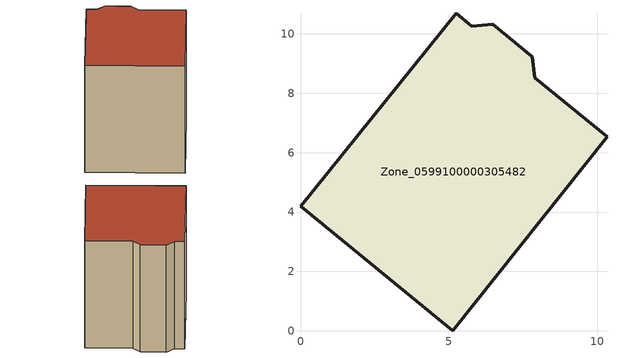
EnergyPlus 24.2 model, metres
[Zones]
Zone_0599100000305482
 floor ground (C_G): 10.33,6.53 5.13,0 0,4.19 5.25,10.7 5.78,10.26 6.49,10.33 7.82,9.23 7.89,8.53 z0
 wall outside (C_F): 5.13,0 10.33,6.53 7.89,8.53 7.82,9.23 6.49,10.33 5.78,10.26 5.25,10.7 0,4.19 5.13,0 z0:7.84
 roof outside (C_R): 5.78,10.26 5.25,10.7 0,4.19 5.13,0 10.33,6.53 7.89,8.53 7.82,9.23 6.49,10.33 z7.84
[BUILDING]
Pand.0599100000305482: North Axis=0; Terrain=City; Loads Convergence Tolerance Value=0.04; Temperature Convergence Tolerance Value=0.4; Solar Distribution=FullExterior; Maximum Number of Warmup Days=25; Minimum Number of Warmup Days=1
[Site:Location]
Rotterdam.The.Hague.AP_ZH_NLD Design_Conditions: Latitude=51.96; Longitude=4.45; Time Zone=1; Elevation=-4.5
[SITE:GROUNDTEMPERATURE:BUILDINGSURFACE]
18, 18, 18, 18, 18, 18, 18, 18, 18, 18, 18, 18
[MATERIAL] Thermal Absorptance=0.9; Solar Absorptance=0.7; Visible Absorptance=0.7
Name | Roughness | Thickness | Conductivity | Density | Specific Heat
G.TI.1946 | MediumSmooth | 0.15 | 1 | 540 | 1210
F.TI.1946 | Rough | 0.3 | 0.857143 | 1920 | 840
R.TI.1946 | MediumRough | 0.2 | 0.1 | 1500 | 1000
[CONSTRUCTION]
C_G: G.TI.1946
C_F: F.TI.1946
C_R: R.TI.1946
[ZONE]
Zone_0599100000305482: Type=1; Multiplier=1; Ceiling Height=Autocalculate; Volume=Autocalculate; Floor Area=autocalculate; Part of Total Floor Area=Yes
[ZONEINFILTRATION:DESIGNFLOWRATE]
Infil_Zone_0599100000305482: Zone or ZoneList or Space or SpaceList=Zone_0599100000305482; Schedule=AlwaysOn; Design Flow Rate Calculation Method=Flow/Area; Flow Rate per Floor Area=0.003; Constant Term Coefficient=1; Temperature Term Coefficient=0; Velocity Term Coefficient=0; Velocity Squared Term Coefficient=0
[HVACTEMPLATE:ZONE:IDEALLOADSAIRSYSTEM]
Zone_0599100000305482: Maximum Heating Supply Air Temperature=50; Minimum Cooling Supply Air Temperature=13; Maximum Heating Supply Air Humidity Ratio=0.0156; Minimum Cooling Supply Air Humidity Ratio=0.0077; Heating Limit=NoLimit; Cooling Limit=NoLimit; Dehumidification Control Type=ConstantSensibleHeatRatio; Cooling Sensible Heat Ratio=0.7; Dehumidification Setpoint=60; Humidification Control Type=None; Humidification Setpoint=30; Outdoor Air Method=None; Outdoor Air Flow Rate per Person=0.00944; Outdoor Air Flow Rate per Zone Floor Area=0; Outdoor Air Flow Rate per Zone=0; Demand Controlled Ventilation Type=None; Outdoor Air Economizer Type=NoEconomizer; Heat Recovery Type=None; Sensible Heat Recovery Effectiveness=0.7; Latent Heat Recovery Effectiveness=0.65
[ZONECONTROL:THERMOSTAT]
ThermostatControl_Zone_0599100000305482: Zone or ZoneList=Zone_0599100000305482; Control Type Schedule=DualSetpointControlType; Control 1=Thermostat_Zone_0599100000305482; Temperature Difference Between Cutout And Setpoint=0
[THERMOSTATSETPOINT:DUALSETPOINT]
Thermostat_Zone_0599100000305482: Heating Setpoint Temperature Schedule=HeatingSetpoint_Zone_0599100000305482; Cooling Setpoint Temperature Schedule=CoolingSetpoint_Zone_0599100000305482
[SCHEDULE:COMPACT]
HeatingSetpoint_Zone_0599100000305482: Through: 12/31, For: AllDays, Until: 24:00, 21
CoolingSetpoint_Zone_0599100000305482: Through: 12/31, For: AllDays, Until: 24:00, 24
DualSetpointControlType: Through: 12/31, For: AllDays, Until: 24:00, 4
AlwaysOn: Through: 12/31, For: AllDays, Until: 24:00, 1
